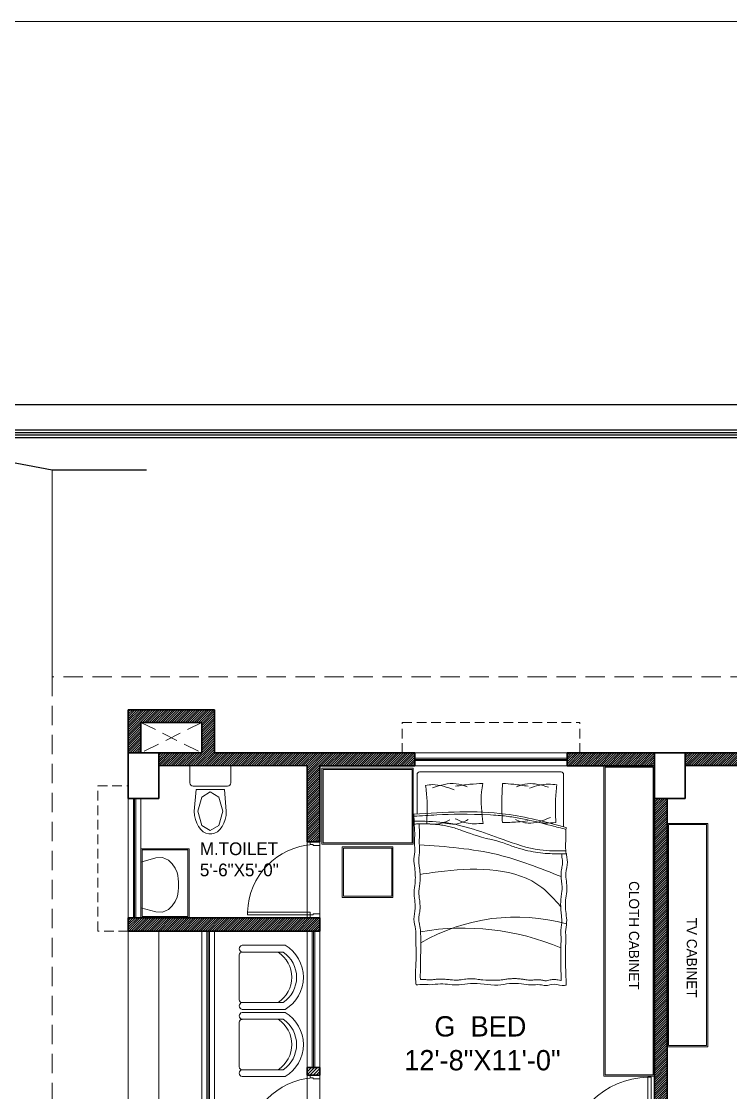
# Model space of a CAD drawing. Header units: inches. Extents: x 23587 to 406221, y -226199 to -75910.
# Drawn here: x 394696.5 to 394976.1, y -211593.5 to -211171.3 of the extents above; entities that cross this region are included whole.
import ezdxf

# ---------------------------------------------------------------- set-up
doc = ezdxf.new("R2010")
doc.units = ezdxf.units.IN
doc.header["$LTSCALE"] = 25.4
doc.header["$MEASUREMENT"] = 0
doc.linetypes.add('DASHED', pattern=[0.75, 0.5, -0.25])
for name, color, linetype, lineweight in [('COLOUM', 1, 'Continuous', 40), ('FIXTURE', 8, 'Continuous', 13), ('Fresh air fan', 250, 'Continuous', 0), ('FUR', 24, 'Continuous', 13), ('J. FURNITURE', 19, 'Continuous', 13), ('sill', 252, 'Continuous', 13), ('wall', 7, 'Continuous', 30)]:
    doc.layers.add(name, color=color, linetype=linetype, lineweight=lineweight)
doc.layers.add('DOOR', color=42, linetype='Continuous')
doc.styles.add('2', font='ARIALN.TTF')
pattern_1 = [(45, (387455.4772, -204766.60535), (-0.44194174, 0.44194174), [])]

# ---------------------------------------------------------------- blocks, each defined once
blk = doc.blocks.new('VNBVN')
at = {"layer": 'DOOR', "color": 8, "lineweight": 5}
for points in [[(24894.12, -74768.93), (24892.62, -74768.93), (24892.62, -74801.93), (24894.12, -74801.93)], [(24855.62, -74801.93), (24855.62, -74806.93), (24857.62, -74806.93), (24857.62, -74803.43), (24857.12, -74803.43), (24857.12, -74801.93)], [(24895.62, -74801.93), (24895.62, -74806.93), (24893.62, -74806.93), (24893.62, -74803.43), (24894.12, -74803.43), (24894.12, -74801.93)]]:
    blk.add_lwpolyline(points, close=True, dxfattribs=at)
blk.add_arc((24893.65, -74805.51), 36.59, 91.6166, 176.7465, dxfattribs=at)
blk = doc.blocks.new('FGHFDHF')
at = {"layer": 'FUR', "color": 253, "lineweight": 5}
for p, q in [((955.15, -4492.06), (955.15, -4476.39)), ((956.1, -4475.44), (989.1, -4475.44)), ((987.2, -4475.44), (1011.99, -4475.44)), ((1012.94, -4476.39), (1012.94, -4497.01))]:
    blk.add_line(p, q, dxfattribs=at)
for centre, radius, start, end in [((956.1, -4476.39), 0.95, 90, 180), ((1011.99, -4476.39), 0.95, 0, 90), ((994.26, -4607.39), 74.77, 74.6283, 120.2537), ((973.25, -4636.83), 99.85, 67.2872, 99.6496)]:
    blk.add_arc(centre, radius, start, end, dxfattribs=at)
for points in [[(958.53, -4480.71), (961.17, -4480.43), (969.81, -4482.53)], [(958.53, -4480.71), (959.07, -4486.67), (958.95, -4495.71)], [(961.2, -4481.62), (970.54, -4480.09), (974.91, -4481.26)], [(970.3, -4481.05), (975.97, -4480.29), (981.07, -4479.96)], [(981.07, -4479.96), (980.59, -4483.29), (981.15, -4495.69)], [(988.86, -4479.96), (988.56, -4488.07), (988.78, -4495.33)], [(998.92, -4481.05), (993.25, -4480.29), (988.86, -4479.96)], [(1006.96, -4481.41), (998.68, -4480.09), (994.31, -4481.26)], [(1010.26, -4480.5), (1006.99, -4480.22), (999.41, -4481.79)], [(1010.26, -4480.5), (1009.72, -4486.67), (1009.84, -4495.35)], [(953.85, -4492.06), (990.03, -4492.03), (1013.99, -4497.29)], [(953.85, -4492.06), (954.05, -4496.42), (954.2, -4500.53), (954.12, -4503.97), (954.27, -4506.04), (953.9, -4509.69), (954.2, -4513.28), (954.35, -4519.34), (953.96, -4522.76), (954.42, -4529.17), (953.91, -4533.48), (954.51, -4537.37), (954.68, -4540.71), (954.64, -4552.34), (954.53, -4556.51), (954.79, -4559.39)], [(953.97, -4494.8), (965.52, -4495.31), (989.03, -4502.05), (1003.61, -4506.17), (1013.8, -4506.55)], [(958.95, -4495.71), (963.65, -4495.92), (968.1, -4494.25)], [(965.42, -4495.48), (970.32, -4495.97), (975.3, -4494.23)], [(970.21, -4493.84), (974.47, -4495.51), (981.15, -4495.69)], [(998.82, -4494.7), (994.74, -4495.15), (988.78, -4495.33)], [(1007.7, -4493.36), (998.9, -4495.61), (993.92, -4494.23)], [(1009.84, -4495.35), (1005.57, -4495.56), (1000.34, -4494.66)], [(1013.96, -4559.4), (1013.82, -4555.04), (1013.72, -4543.93), (1013.83, -4540.48), (1013.71, -4538.41), (1014.12, -4534.77), (1013.87, -4531.17), (1013.79, -4525.11), (1014.22, -4521.7), (1013.85, -4515.29), (1014.4, -4510.98), (1013.85, -4507.09), (1013.72, -4503.75), (1013.82, -4499.11), (1013.84, -4498.08), (1013.99, -4497.29)], [(956.04, -4504.12), (986.93, -4508.02), (1011.93, -4516.66)], [(956.33, -4515.81), (965.94, -4514.49), (1004.34, -4520.97), (1011.76, -4528.47)], [(1013.96, -4559.4), (1013.3, -4559.58), (1009.2, -4559.13), (1005.75, -4559.63), (1003.6, -4559.28), (1000.03, -4559.39), (996.36, -4558.98), (991.63, -4558.86), (986.96, -4559.41), (976.16, -4558.83), (971.74, -4559.33), (967.98, -4559.2), (964.41, -4558.94), (960.05, -4559.27), (957.67, -4559.14), (954.79, -4559.39)]]:
    blk.add_spline(points, degree=3, dxfattribs=at)
for points, knots in [([(953.87, -4492.86), (956.91, -4492.68), (959.92, -4492.49), (968.91, -4492.07), (974.87, -4491.96), (987.19, -4492.51), (989.11, -4492.71), (992.94, -4493.22), (994.85, -4493.54), (1000.58, -4494.65), (1004.38, -4495.58), (1010.05, -4497.06), (1011.91, -4497.56), (1013.78, -4498.07)], [0, 0, 0, 0, 9.44479, 9.44479, 28.334371, 28.334371, 34.525324, 34.525324, 40.716276, 40.716276, 53.09818, 53.09818, 59.167455, 59.167455, 59.167455, 59.167455]), ([(954.02, -4495.95), (954.66, -4495.94), (955.22, -4495.93), (956.92, -4495.91), (958.04, -4495.91), (960.65, -4495.96), (962.12, -4496.04), (964.34, -4496.28), (965.11, -4496.39), (966.63, -4496.67), (967.39, -4496.84), (969.67, -4497.43), (971.19, -4497.91), (975.62, -4499.52), (978.55, -4500.82), (987.59, -4502.73), (989.16, -4503.37), (992.33, -4504.56), (993.94, -4505.11), (996.99, -4506.02), (998.44, -4506.39), (1001.18, -4506.96), (1002.47, -4507.18), (1005.06, -4507.48), (1006.36, -4507.57), (1009.75, -4507.71), (1011.84, -4507.7), (1014.17, -4507.64)], [0, 0, 0, 0, 1.782034, 1.782034, 5.346101, 5.346101, 10.196119, 10.196119, 12.82454, 12.82454, 15.45296, 15.45296, 20.709801, 20.709801, 30.775139, 30.775139, 35.955445, 35.955445, 41.13575, 41.13575, 45.691005, 45.691005, 49.650261, 49.650261, 53.609516, 53.609516, 60.078988, 60.078988, 60.078988, 60.078988]), ([(955.96, -4495.92), (955.98, -4496.87), (955.99, -4497.06), (956.03, -4497.74), (956.06, -4498.24), (956.09, -4499.23), (956.1, -4499.71), (956.1, -4500.5), (956.09, -4500.81), (956.07, -4501.4), (956.05, -4501.69), (956.01, -4502.52), (955.99, -4503.04), (956.01, -4503.73), (956.02, -4503.93), (956.06, -4504.37), (956.08, -4504.6), (956.13, -4505.14), (956.16, -4505.44), (956.17, -4505.96), (956.17, -4506.16), (956.16, -4506.55), (956.15, -4506.74), (956.1, -4507.3), (956.06, -4507.64), (955.97, -4508.33), (955.92, -4508.65), (955.85, -4509.17), (955.83, -4509.37), (955.8, -4509.71), (955.79, -4509.86), (955.79, -4510.33), (955.81, -4510.68), (955.87, -4511.46), (955.93, -4511.9), (956.05, -4512.84), (956.12, -4513.34), (956.23, -4514.35), (956.27, -4514.86), (956.37, -4516.4), (956.39, -4517.43), (956.31, -4518.85), (956.28, -4519.22), (956.19, -4519.96), (956.15, -4520.31), (956.04, -4521.04), (955.99, -4521.41), (955.91, -4522.04), (955.89, -4522.3), (955.86, -4522.75), (955.86, -4522.94), (955.86, -4523.35), (955.87, -4523.55), (955.91, -4524.19), (955.96, -4524.64), (956.12, -4525.86), (956.23, -4526.66), (956.32, -4527.88), (956.33, -4528.26), (956.33, -4528.85), (956.33, -4529.06), (956.29, -4529.7), (956.24, -4530.11), (956.08, -4531.22), (955.95, -4531.87), (955.84, -4532.7), (955.82, -4532.94), (955.81, -4533.34), (955.81, -4533.5), (955.83, -4533.84), (955.84, -4534.02), (955.92, -4534.58), (955.99, -4534.99), (956.17, -4535.87), (956.27, -4536.35), (956.39, -4537.08), (956.42, -4537.31), (956.47, -4537.76), (956.49, -4537.99), (956.54, -4538.65), (956.55, -4539.08), (956.57, -4539.89), (956.58, -4540.27), (956.58, -4541.38), (956.59, -4542.12), (956.59, -4543.62), (956.58, -4544.38), (956.54, -4552.56), (956.52, -4552.97), (956.48, -4553.77), (956.46, -4554.16), (956.42, -4554.97), (956.41, -4555.38), (956.41, -4556.17), (956.43, -4556.56), (956.46, -4557.06), (956.47, -4557.17), (956.47, -4557.28)], [4.978875, 4.978875, 4.978875, 4.978875, 5.579958, 5.579958, 7.128971, 7.128971, 8.556084, 8.556084, 9.447278, 9.447278, 10.338472, 10.338472, 12.12086, 12.12086, 12.894639, 12.894639, 13.668418, 13.668418, 14.503571, 14.503571, 15.001558, 15.001558, 15.499545, 15.499545, 16.495519, 16.495519, 17.564655, 17.564655, 18.292536, 18.292536, 18.900849, 18.900849, 20.192298, 20.192298, 21.675724, 21.675724, 23.192838, 23.192838, 24.709952, 24.709952, 27.744179, 27.744179, 28.804202, 28.804202, 29.864225, 29.864225, 31.092823, 31.092823, 32.047926, 32.047926, 32.815273, 32.815273, 33.58262, 33.58262, 35.117314, 35.117314, 37.547779, 37.547779, 38.580626, 38.580626, 39.140234, 39.140234, 40.25945, 40.25945, 42.367848, 42.367848, 43.307358, 43.307358, 44.028218, 44.028218, 44.749078, 44.749078, 46.190798, 46.190798, 47.632517, 47.632517, 48.262773, 48.262773, 48.893028, 48.893028, 50.153538, 50.153538, 51.319075, 51.319075, 53.650149, 53.650149, 55.981222, 55.981222, 57.240447, 57.240447, 58.499671, 58.499671, 59.872408, 59.872408, 61.240897, 61.240897, 61.619663, 61.619663, 61.619663, 61.619663]), ([(1012.01, -4557.66), (1012.01, -4557.64), (1012.01, -4557.62), (1011.99, -4556.94), (1011.97, -4556.29), (1011.92, -4555.16), (1011.9, -4554.68), (1011.85, -4553.69), (1011.83, -4553.19), (1011.81, -4552.2), (1011.8, -4544.72), (1011.82, -4543.93), (1011.83, -4543.62), (1011.86, -4543.03), (1011.88, -4542.75), (1011.93, -4541.91), (1011.95, -4541.39), (1011.94, -4540.7), (1011.94, -4540.51), (1011.9, -4540.07), (1011.88, -4539.83), (1011.84, -4539.29), (1011.82, -4538.99), (1011.81, -4538.47), (1011.81, -4538.27), (1011.83, -4537.88), (1011.84, -4537.69), (1011.89, -4537.14), (1011.94, -4536.79), (1012.04, -4536.11), (1012.1, -4535.78), (1012.17, -4535.27), (1012.19, -4535.07), (1012.22, -4534.73), (1012.23, -4534.58), (1012.25, -4534.1), (1012.23, -4533.76), (1012.17, -4532.98), (1012.12, -4532.54), (1012.01, -4531.6), (1011.95, -4531.09), (1011.85, -4530.08), (1011.82, -4529.57), (1011.74, -4528.03), (1011.73, -4527), (1011.83, -4525.58), (1011.87, -4525.21), (1011.96, -4524.48), (1012.01, -4524.13), (1012.12, -4523.4), (1012.18, -4523.02), (1012.26, -4522.4), (1012.29, -4522.14), (1012.32, -4521.68), (1012.33, -4521.49), (1012.33, -4521.09), (1012.32, -4520.88), (1012.29, -4520.25), (1012.24, -4519.8), (1012.1, -4518.58), (1012, -4517.77), (1011.93, -4516.55), (1011.92, -4516.18), (1011.93, -4515.58), (1011.93, -4515.37), (1011.98, -4514.73), (1012.03, -4514.32), (1012.21, -4513.22), (1012.34, -4512.56), (1012.46, -4511.73), (1012.48, -4511.49), (1012.5, -4511.1), (1012.51, -4510.94), (1012.49, -4510.6), (1012.48, -4510.42), (1012.41, -4509.86), (1012.34, -4509.45), (1012.23, -4508.86), (1012.23, -4508.66), (1012.2, -4507.68)], [1.890882, 1.890882, 1.890882, 1.890882, 1.960247, 1.960247, 4.030945, 4.030945, 5.579958, 5.579958, 7.128971, 7.128971, 8.556084, 8.556084, 9.447278, 9.447278, 10.338472, 10.338472, 12.12086, 12.12086, 12.894639, 12.894639, 13.668418, 13.668418, 14.503571, 14.503571, 15.001558, 15.001558, 15.499545, 15.499545, 16.495519, 16.495519, 17.564655, 17.564655, 18.292536, 18.292536, 18.900849, 18.900849, 20.192298, 20.192298, 21.675724, 21.675724, 23.192838, 23.192838, 24.709952, 24.709952, 27.744179, 27.744179, 28.804202, 28.804202, 29.864225, 29.864225, 31.092823, 31.092823, 32.047926, 32.047926, 32.815273, 32.815273, 33.58262, 33.58262, 35.117314, 35.117314, 37.547779, 37.547779, 38.580626, 38.580626, 39.140234, 39.140234, 40.25945, 40.25945, 42.367848, 42.367848, 43.307358, 43.307358, 44.028218, 44.028218, 44.749078, 44.749078, 46.190798, 46.190798, 46.680276, 46.680276, 46.680276, 46.680276]), ([(1012.01, -4557.66), (1011.95, -4557.65), (1011.88, -4557.63), (1011.46, -4557.55), (1011.06, -4557.45), (1010.37, -4557.33), (1010.13, -4557.29), (1009.7, -4557.25), (1009.53, -4557.23), (1009.2, -4557.23), (1009.04, -4557.23), (1008.74, -4557.25), (1008.59, -4557.26), (1008.18, -4557.31), (1007.92, -4557.36), (1007.27, -4557.49), (1006.92, -4557.57), (1006.32, -4557.69), (1006.07, -4557.73), (1005.84, -4557.73), (1005.79, -4557.73), (1005.67, -4557.72), (1005.6, -4557.72), (1005.38, -4557.68), (1005.2, -4557.65), (1004.81, -4557.57), (1004.62, -4557.53), (1004.27, -4557.46), (1004.12, -4557.43), (1003.82, -4557.39), (1003.67, -4557.37), (1003.39, -4557.35), (1003.25, -4557.34), (1002.84, -4557.33), (1002.58, -4557.33), (1001.77, -4557.37), (1001.27, -4557.42), (1000.58, -4557.47), (1000.37, -4557.48), (1000.04, -4557.49), (999.92, -4557.49), (999.67, -4557.49), (999.55, -4557.48), (999.16, -4557.45), (998.89, -4557.43), (998.2, -4557.34), (997.76, -4557.27), (996.84, -4557.13), (996.34, -4557.06), (995.35, -4556.95), (994.86, -4556.92), (993.68, -4556.87), (993, -4556.87), (992.02, -4556.92), (991.72, -4556.94), (990.81, -4557.04), (990.22, -4557.13), (989.17, -4557.29), (988.7, -4557.36), (987.89, -4557.46), (987.55, -4557.49), (987, -4557.52), (986.79, -4557.52), (986.34, -4557.5), (986.11, -4557.49), (980.9, -4557.42), (980.4, -4557.35), (979.1, -4557.16), (978.28, -4557.03), (977.06, -4556.94), (976.71, -4556.92), (976.12, -4556.92), (975.89, -4556.93), (975.45, -4556.95), (975.23, -4556.97), (974.59, -4557.04), (974.18, -4557.09), (973.36, -4557.21), (972.95, -4557.27), (972.29, -4557.36), (972.04, -4557.39), (971.57, -4557.44), (971.37, -4557.45), (970.93, -4557.46), (970.72, -4557.47), (970.05, -4557.46), (969.6, -4557.44), (968.54, -4557.36), (967.93, -4557.29), (966.63, -4557.15), (965.95, -4557.08), (964.98, -4557.04), (964.73, -4557.04), (964.16, -4557.04), (963.86, -4557.06), (963.29, -4557.1), (963.01, -4557.13), (962.2, -4557.21), (961.7, -4557.28), (960.99, -4557.34), (960.76, -4557.35), (960.39, -4557.37), (960.25, -4557.37), (959.94, -4557.37), (959.76, -4557.36), (959.38, -4557.34), (959.18, -4557.32), (958.71, -4557.29), (958.44, -4557.27), (957.88, -4557.24), (957.6, -4557.24), (957.05, -4557.25), (956.78, -4557.26), (956.5, -4557.28), (956.49, -4557.28), (956.47, -4557.28)], [2.468295, 2.468295, 2.468295, 2.468295, 2.72176, 2.72176, 3.951616, 3.951616, 4.554057, 4.554057, 4.947685, 4.947685, 5.279448, 5.279448, 5.611211, 5.611211, 6.274736, 6.274736, 7.407159, 7.407159, 8.539581, 8.539581, 8.895906, 8.895906, 9.25223, 9.25223, 9.96488, 9.96488, 10.540138, 10.540138, 10.926568, 10.926568, 11.265437, 11.265437, 11.604305, 11.604305, 12.282043, 12.282043, 13.80513, 13.80513, 14.589285, 14.589285, 15.07888, 15.07888, 15.568475, 15.568475, 16.547664, 16.547664, 17.979548, 17.979548, 19.423334, 19.423334, 20.86712, 20.86712, 22.816137, 22.816137, 23.668334, 23.668334, 25.42301, 25.42301, 26.987851, 26.987851, 28.246059, 28.246059, 29.092679, 29.092679, 29.9393, 29.9393, 31.632541, 31.632541, 34.096495, 34.096495, 35.066902, 35.066902, 35.672463, 35.672463, 36.278023, 36.278023, 37.489145, 37.489145, 38.810083, 38.810083, 39.709316, 39.709316, 40.493116, 40.493116, 41.276917, 41.276917, 42.844517, 42.844517, 44.859637, 44.859637, 46.874757, 46.874757, 47.587839, 47.587839, 48.406198, 48.406198, 49.224558, 49.224558, 50.861277, 50.861277, 51.682262, 51.682262, 52.22872, 52.22872, 52.899541, 52.899541, 53.570363, 53.570363, 54.377246, 54.377246, 55.115182, 55.115182, 55.853119, 55.853119, 55.895222, 55.895222, 55.895222, 55.895222])]:
    blk.add_open_spline(points, degree=3, knots=knots, dxfattribs=at)
blk = doc.blocks.new('BVBV')
at = {"layer": 'J. FURNITURE'}
for p, q in [((-193822.22, -192426.67), (-193822.22, -192443.66)), ((-193819.51, -192427.45), (-193819.51, -192443.66)), ((-193799.63, -192443.66), (-193799.63, -192427.45)), ((-193796.92, -192443.66), (-193796.92, -192426.67)), ((-193818.42, -192444.74), (-193800.72, -192444.74))]:
    blk.add_line(p, q, dxfattribs=at)
for centre, radius, start, end in [((-193809.57, -192434.12), 14.68, 30.5102, 149.4898), ((-193809.57, -192434.12), 11.97, 33.8819, 146.1181), ((-193809.57, -192436.04), 11.97, 33.8819, 146.1181), ((-193820.86, -192443.35), 1.39, 192.6804, 347.3196), ((-193818.42, -192443.66), 1.08, 180, 270), ((-193800.72, -192443.66), 1.08, 270, 0), ((-193798.28, -192443.35), 1.39, 192.6804, 347.3196)]:
    blk.add_arc(centre, radius, start, end, dxfattribs=at)
blk = doc.blocks.new('BVBVC')
at = {"layer": 'FIXTURE'}
for p, q in [((33100.48, 896.08), (33098.14, 895.01)), ((33103.06, 896.03), (33100.48, 896.08)), ((33108.95, 894.33), (33103.06, 896.03)), ((33095.47, 891.94), (33094.65, 890.17)), ((33096.64, 893.61), (33095.47, 891.94)), ((33098.14, 895.01), (33096.64, 893.61)), ((33108.95, 876.33), (33108.95, 894.33)), ((33094.65, 880.48), (33095.47, 878.72)), ((33095.47, 878.72), (33096.64, 877.04)), ((33096.64, 877.04), (33098.14, 875.64)), ((33098.14, 875.64), (33100.48, 874.58)), ((33100.48, 874.58), (33103.06, 874.63)), ((33103.06, 874.63), (33108.95, 876.33))]:
    blk.add_line(p, q, dxfattribs=at)
blk.add_arc((33119.15, 885.33), 24.97, 168.8173, 191.1827, dxfattribs=at)
blk = doc.blocks.new('COM')
at = {"layer": 'FIXTURE', "linetype": 'Continuous'}
for p, q in [((-9.65, 29.96), (8.35, 29.96)), ((-9.65, 22.46), (-9.65, 29.96)), ((8.35, 29.96), (8.35, 22.46)), ((6.85, 20.96), (-8.15, 20.96)), ((-7.65, 9.96), (-6.81, 19.46)), ((5.52, 19.46), (-6.81, 19.46)), ((6.35, 9.96), (5.52, 19.46)), ((-4.37, 16.17), (-6.15, 9.96)), ((-0.65, 18.46), (-4.37, 16.17)), ((3.08, 16.17), (-0.65, 18.46)), ((4.85, 9.96), (3.08, 16.17)), ((-7.65, 9.96), (-7.53, 8.12)), ((-6.15, 9.96), (-4.37, 3.75)), ((3.08, 3.75), (4.85, 9.96)), ((6.23, 8.12), (6.35, 9.96)), ((-7.53, 8.12), (-7.17, 6.34)), ((-7.17, 6.34), (-6.6, 4.69)), ((-6.6, 4.69), (-5.82, 3.22)), ((4.53, 3.22), (5.31, 4.69)), ((5.31, 4.69), (5.88, 6.34)), ((5.88, 6.34), (6.23, 8.12)), ((-5.82, 3.22), (-4.86, 1.98)), ((-4.86, 1.98), (-3.77, 1.01)), ((-4.37, 3.75), (-0.65, 1.46)), ((-3.77, 1.01), (-2.56, 0.34)), ((-2.56, 0.34), (-1.29, 0)), ((-1.29, 0), (0, 0)), ((-0.65, 1.46), (3.08, 3.75)), ((0, 0), (1.27, 0.34)), ((1.27, 0.34), (2.47, 1.01)), ((2.47, 1.01), (3.57, 1.98)), ((3.57, 1.98), (4.53, 3.22))]:
    blk.add_line(p, q, dxfattribs=at)
for centre, start, end in [((-8.15, 22.46), 180, 270), ((6.85, 22.46), 270, 0)]:
    blk.add_arc(centre, 1.5, start, end, dxfattribs=at)

msp = doc.modelspace()

# ---------------------------------------------------------------- hatches: boundary and pattern name
at = {"layer": 'Fresh air fan', "lineweight": 5, "ltscale": 0.09}
h = msp.add_hatch(dxfattribs=at)
h.set_pattern_fill('ANSI31', color=253, scale=5)
h.set_pattern_definition(pattern_1)
h.paths.add_polyline_path([(394851.64, -211459.63), (394772.61, -211459.63), (394772.61, -211442.63), (394738.64, -211442.63), (394738.64, -211459.63), (394743.64, -211459.63), (394743.64, -211447.63), (394767.61, -211447.63), (394767.61, -211459.63), (394750.64, -211459.63), (394750.64, -211464.63), (394762.88, -211464.66), (394762.88, -211464.63), (394779.08, -211464.63), (394779.08, -211464.7), (394809.15, -211464.77), (394809.15, -211494.63), (394814.15, -211494.63), (394814.15, -211464.77), (394851.64, -211464.75)])
h = msp.add_hatch(dxfattribs=at)
h.set_pattern_fill('ANSI31', color=253, scale=5)
h.set_pattern_definition(pattern_1)
h.paths.add_polyline_path([(394911.64, -211464.71), (394946.15, -211464.71), (394946.15, -211459.63), (394911.64, -211459.63)])
h = msp.add_hatch(dxfattribs=at)
h.set_pattern_fill('ANSI31', color=253, scale=5)
h.set_pattern_definition(pattern_1)
h.paths.add_polyline_path([(394988.55, -211459.63), (394958.15, -211459.63), (394958.15, -211464.64), (394988.55, -211464.64)])
h = msp.add_hatch(dxfattribs=at)
h.set_pattern_fill('ANSI31', color=253, scale=5)
h.set_pattern_definition(pattern_1)
h.paths.add_polyline_path([(394946.15, -211621.63), (394951.15, -211621.63), (394951.15, -211477.63), (394946.15, -211477.63)])
h = msp.add_hatch(dxfattribs=at)
h.set_pattern_fill('ANSI31', color=253, scale=5)
h.set_pattern_definition(pattern_1)
h.paths.add_polyline_path([(394814.15, -211524.63), (394738.64, -211524.63), (394738.64, -211529.88), (394750.64, -211529.88), (394809.15, -211529.88), (394814.15, -211529.88)])
h = msp.add_hatch(dxfattribs=at)
h.set_pattern_fill('ANSI31', color=253, scale=7)
h.set_pattern_definition([(45, (387455.4772, -204766.60535), (-0.61871843, 0.61871843), [])])
h.paths.add_polyline_path([(394814.15, -211586.63), (394814.15, -211583.62), (394809.15, -211583.62), (394809.15, -211586.63)])

# ---------------------------------------------------------------- linework, layer by layer
at = {"layer": 'COLOUM', "lineweight": 30}
for points in [[(394750.64, -211477.63), (394738.64, -211477.63), (394738.64, -211459.63), (394750.64, -211459.63)], [(394958.15, -211477.63), (394946.15, -211477.63), (394946.15, -211459.63), (394958.15, -211459.63)]]:
    msp.add_lwpolyline(points, close=True, dxfattribs=at)
at = {"layer": 'Fresh air fan', "color": 8, "lineweight": 25, "ltscale": 0.09}
for p, q in [((394648.64, -211336.61), (394708.64, -211348.06)), ((394708.64, -211348.06), (394745.82, -211348.06))]:
    msp.add_line(p, q, dxfattribs=at)
at = {"layer": 'Fresh air fan', "color": 250, "lineweight": 13, "ltscale": 0.09}
for p, q in [((394708.64, -211429.63), (394708.64, -211348.06)), ((394738.64, -211524.63), (394738.64, -211477.63)), ((394743.64, -211524.63), (394743.64, -211477.63)), ((394767.61, -211616.63), (394767.61, -211529.88)), ((394772.61, -211616.63), (394772.61, -211529.88))]:
    msp.add_line(p, q, dxfattribs=at)
at = {"layer": 'Fresh air fan', "color": 140, "linetype": 'DASHED', "lineweight": 5, "ltscale": 0.6}
for p, q in [((395806.64, -211429.63), (394708.64, -211429.63)), ((394708.64, -211429.63), (394708.64, -212089.63))]:
    msp.add_line(p, q, dxfattribs=at)
at = {"layer": 'Fresh air fan', "color": 6, "linetype": 'DASHED', "lineweight": 9, "ltscale": 0.3}
for p, q in [((394846.64, -211459.63), (394846.64, -211447.63)), ((394846.64, -211447.63), (394916.64, -211447.63)), ((394916.64, -211459.63), (394916.64, -211447.63)), ((394726.64, -211529.88), (394726.64, -211472.63)), ((394726.64, -211472.63), (394738.64, -211472.63)), ((394738.64, -211529.88), (394726.64, -211529.88))]:
    msp.add_line(p, q, dxfattribs=at)
at = {"layer": 'Fresh air fan', "color": 5, "lineweight": 9, "ltscale": 0.09}
for p, q in [((394851.64, -211461.69), (394911.64, -211461.69)), ((394851.64, -211462.19), (394911.64, -211462.19)), ((394851.64, -211462.69), (394911.64, -211462.69)), ((394740.64, -211524.63), (394740.64, -211477.63)), ((394741.14, -211524.63), (394741.14, -211477.63)), ((394741.64, -211524.63), (394741.64, -211477.63)), ((394811.15, -211583.62), (394811.15, -211529.88)), ((394811.65, -211583.62), (394811.65, -211529.88)), ((394812.15, -211583.62), (394812.15, -211529.88))]:
    msp.add_line(p, q, dxfattribs=at)
at = {"layer": 'Fresh air fan', "color": 230, "lineweight": 5, "ltscale": 0.09}
for p, q in [((394769.61, -211616.63), (394769.61, -211529.88)), ((394770.11, -211616.63), (394770.11, -211529.88)), ((394770.61, -211616.63), (394770.61, -211529.88))]:
    msp.add_line(p, q, dxfattribs=at)
at = {"layer": 'Fresh air fan', "color": 250, "lineweight": 13, "ltscale": 0.09}
for points in [[(394227.41, -211171.32), (396131.15, -211171.32), (396131.15, -216016.37), (394227.41, -216016.37)], [(394851.64, -211459.63), (394911.64, -211459.63), (394911.64, -211464.71), (394851.64, -211464.71)], [(394911.64, -211464.71), (394946.15, -211464.71), (394946.15, -211459.63), (394911.64, -211459.63)], [(394815.01, -211465.63), (394815.01, -211495.63), (394851.01, -211495.63), (394851.01, -211465.63)], [(394815.51, -211466.13), (394815.51, -211495.13), (394850.51, -211495.13), (394850.51, -211466.13)], [(394946.15, -211621.63), (394951.15, -211621.63), (394951.15, -211477.63), (394946.15, -211477.63)], [(394809.15, -211494.63), (394814.15, -211494.63), (394814.15, -211524.63), (394809.15, -211524.63)], [(394823.01, -211496.63), (394843.01, -211496.63), (394843.01, -211516.63), (394823.01, -211516.63)], [(394743.64, -211497.4), (394743.64, -211524.63), (394762.68, -211524.63), (394762.68, -211497.4)], [(394744.14, -211497.9), (394744.14, -211524.13), (394762.18, -211524.13), (394762.18, -211497.9)], [(394823.51, -211497.13), (394842.51, -211497.13), (394842.51, -211516.13), (394823.51, -211516.13)], [(394750.64, -211616.63), (394738.64, -211616.63), (394738.64, -211529.88), (394750.64, -211529.88)], [(394809.15, -211529.88), (394814.15, -211529.88), (394814.15, -211583.62), (394809.15, -211583.62)], [(394814.15, -211616.63), (394809.15, -211616.63), (394809.15, -211586.63), (394814.15, -211586.63)]]:
    msp.add_lwpolyline(points, close=True, dxfattribs=at)
at = {"layer": 'Fresh air fan', "color": 250, "lineweight": 25, "ltscale": 0.09}
for points in [[(394431.38, -211322.32), (395993.89, -211322.32), (395993.89, -212322.8), (394431.38, -212322.8)], [(394441.38, -211332.32), (395983.89, -211332.32), (395983.89, -212312.8), (394441.38, -212312.8)], [(394442.38, -211333.32), (395982.89, -211333.32), (395982.89, -212311.8), (394442.38, -212311.8)], [(394443.38, -211334.32), (395981.89, -211334.32), (395981.89, -212310.8), (394443.38, -212310.8)], [(394444.38, -211335.32), (395980.89, -211335.32), (395980.89, -212309.8), (394444.38, -212309.8)]]:
    msp.add_lwpolyline(points, close=True, dxfattribs=at)
at = {"layer": 'Fresh air fan', "color": 30, "lineweight": 9, "ltscale": 0.09}
for points in [[(394946.15, -211587.09), (394926.15, -211587.09), (394926.14, -211464.7), (394946.14, -211464.7)], [(394945.65, -211586.59), (394926.65, -211586.59), (394926.64, -211465.2), (394945.64, -211465.2)]]:
    msp.add_lwpolyline(points, close=True, dxfattribs=at)
at = {"layer": 'Fresh air fan', "color": 231, "lineweight": 9, "ltscale": 0.09}
for points in [[(394967.15, -211575.48), (394951.15, -211575.48), (394951.15, -211487.4), (394967.15, -211487.4)], [(394966.65, -211574.98), (394951.65, -211574.98), (394951.65, -211487.9), (394966.65, -211487.9)]]:
    msp.add_lwpolyline(points, close=True, dxfattribs=at)
at = {"layer": 'sill', "linetype": 'DASHED', "lineweight": 9, "ltscale": 0.5}
for p, q in [((394743.64, -211447.63), (394767.61, -211459.63)), ((394767.61, -211447.63), (394743.64, -211459.63))]:
    msp.add_line(p, q, dxfattribs=at)
at = {"layer": 'wall', "lineweight": 30}
for p, q in [((394772.61, -211442.63), (394738.64, -211442.63)), ((394738.64, -211459.63), (394738.64, -211442.63)), ((394772.61, -211459.63), (394772.61, -211442.63)), ((394767.61, -211447.63), (394743.64, -211447.63)), ((394743.64, -211459.63), (394743.64, -211447.63)), ((394767.61, -211459.63), (394767.61, -211447.63)), ((394767.61, -211459.63), (394750.64, -211459.63)), ((394851.64, -211459.63), (394772.61, -211459.63)), ((394851.64, -211464.75), (394851.64, -211459.63)), ((394911.64, -211464.71), (394911.64, -211459.63)), ((394911.64, -211459.63), (394951.15, -211459.63)), ((394809.15, -211464.77), (394750.64, -211464.63)), ((394809.15, -211494.63), (394809.15, -211464.77)), ((394851.64, -211464.75), (394814.15, -211464.77)), ((394814.15, -211494.63), (394814.15, -211464.77)), ((394946.15, -211464.69), (394911.64, -211464.71)), ((394946.15, -211621.63), (394946.15, -211477.63)), ((394951.15, -211621.63), (394951.15, -211477.63)), ((394809.15, -211494.63), (394814.15, -211494.63)), ((394738.64, -211529.88), (394738.64, -211524.63)), ((394738.64, -211524.63), (394814.15, -211524.63)), ((394814.15, -211529.88), (394814.15, -211524.63)), ((394738.64, -211529.88), (394809.15, -211529.88)), ((394809.15, -211529.88), (394809.15, -211529.88)), ((394814.15, -211529.88), (394809.15, -211529.88)), ((394809.15, -211586.63), (394809.15, -211583.62)), ((394814.15, -211583.62), (394809.15, -211583.62)), ((394814.15, -211586.63), (394814.15, -211583.62)), ((394809.15, -211586.63), (394814.15, -211586.63))]:
    msp.add_line(p, q, dxfattribs=at)
msp.add_lwpolyline([(394958.15, -211459.63), (394988.55, -211459.63), (394988.55, -211464.64), (394958.15, -211464.64)], close=True, dxfattribs=at)

# ---------------------------------------------------------------- block references
at = {"layer": 'DOOR', "extrusion": (0, 0, -1), "xscale": 0.75, "yscale": 0.75, "zscale": -0.75, "rotation": 270}
for p in [(-338708.95, -192852.91), (-338708.95, -192944.91)]:
    msp.add_blockref('VNBVN', p, dxfattribs=at)
at = {"layer": 'DOOR', "extrusion": (0, 0, -1), "xscale": -0.8999999999999999, "yscale": 0.8999999999999999, "zscale": -0.8999999999999999}
msp.add_blockref('VNBVN', (-372540.09, -144295.39), dxfattribs=at)
at = {"layer": 'FIXTURE', "xscale": -0.8999999999941793, "yscale": 0.8999999999941793, "zscale": 0.8999999999941793, "rotation": 5.502838185122982e-07}
msp.add_blockref('COM', (394770.4, -211491.59), dxfattribs=at)
at = {"layer": 'FIXTURE', "rotation": 180}
msp.add_blockref('BVBVC', (427852.6, -210626.31), dxfattribs=at)
at = {"layer": 'Fresh air fan', "color": 250, "lineweight": 25}
msp.add_blockref('FGHFDHF', (393897.36, -206991.72), dxfattribs=at)
at = {"layer": 'J. FURNITURE', "lineweight": 5, "xscale": -1, "rotation": 270}
for p in [(587227.15, -17738.52), (587227.15, -17765.01)]:
    msp.add_blockref('BVBV', p, dxfattribs=at)

# ---------------------------------------------------------------- texts
at = {"layer": 'Fresh air fan', "color": 250, "lineweight": 9, "ltscale": 0.09, "attachment_point": 1, "style": '2'}
for s, width, insert, char_height in [('{\\fCentury Gothic|b0|i0|c0|p34;   M.TOILET\\P   5\'-6"X5\'-0"}', 55.397, (394761.3, -211494.92), 5), ('{\\fCentury Gothic|b0|i0|c0|p34;     G  BED\\P 12\'-8"X11\'-0"}', 65.4873, (394844.48, -211563.42), 8)]:
    msp.add_mtext_dynamic_manual_height_columns(s, width=width, gutter_width=0.5, heights=[0], dxfattribs=dict(at, insert=insert, char_height=char_height))
at = {"layer": 'Fresh air fan', "color": 250, "lineweight": 25, "ltscale": 0.09, "char_height": 4, "attachment_point": 1, "rotation": 270, "style": '2'}
for s, insert in [('{\\fCentury Gothic|b0|i0|c0|p34;CLOTH CABINET}', (394940.05, -211510.18)), ('{\\fCentury Gothic|b0|i0|c0|p34;TV CABINET}', (394962.84, -211524.59))]:
    msp.add_mtext_dynamic_manual_height_columns(s, width=46.2925, gutter_width=0.5, heights=[7.35], dxfattribs=dict(at, insert=insert))

doc.saveas('drawing.dxf')
